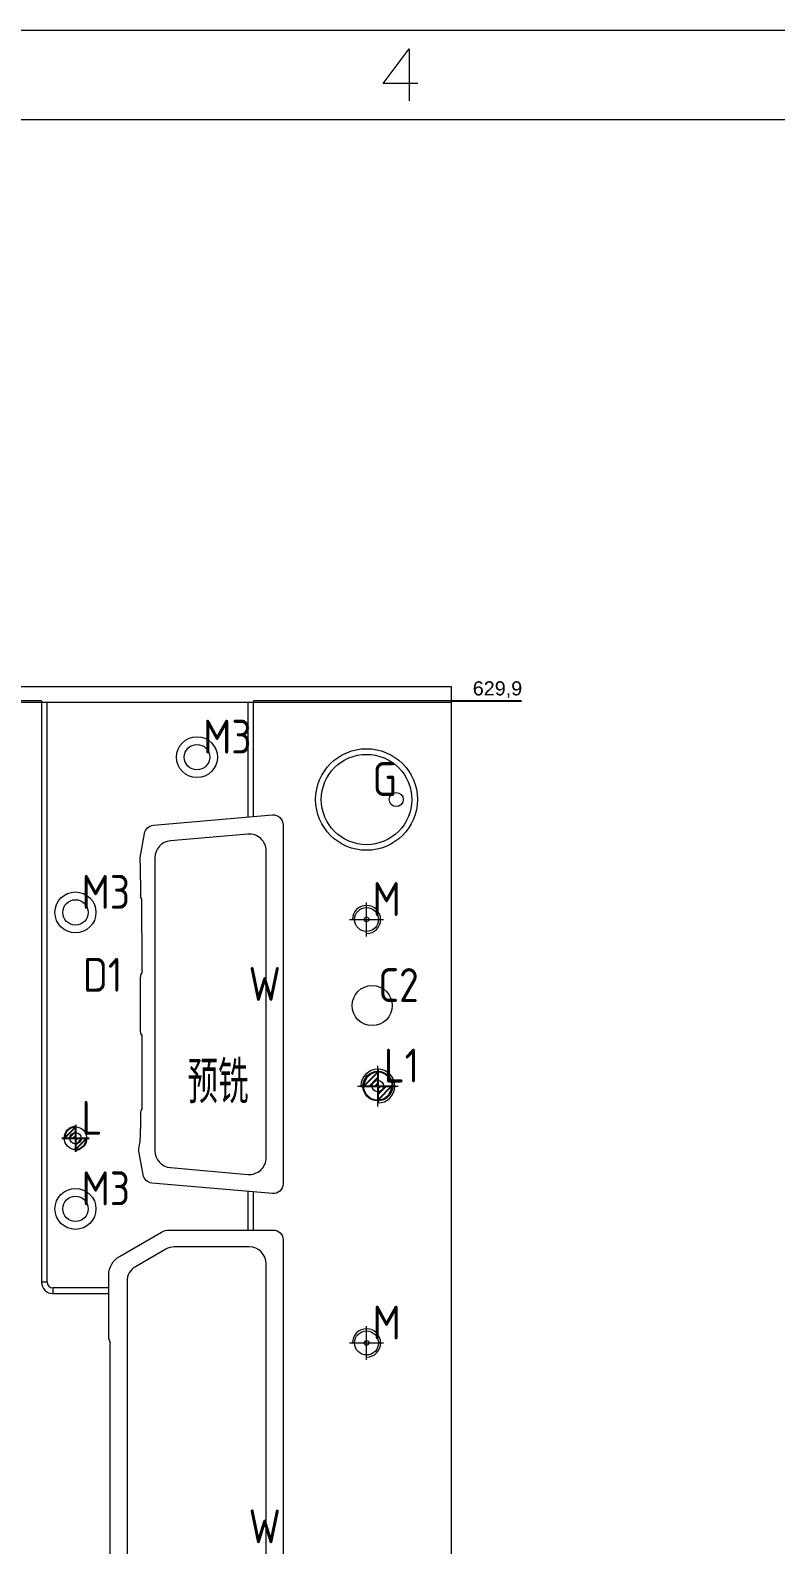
# Model space of a CAD drawing. Header units: millimetres. Extents: x 494 to 18201, y 224 to 11417.
# Drawn here: x 5768 to 6032, y 2869 to 3405 of the extents above; entities that cross this region are included whole.
import ezdxf
from ezdxf.enums import TextEntityAlignment as Align
from ezdxf.lldxf.tags import DXFTag

# ---------------------------------------------------------------- set-up
doc = ezdxf.new("R2010")
doc.units = ezdxf.units.MM
for name, color, linetype in [('DIM', 7, 'Continuous'), ('PS', 7, 'Continuous'), ('PS_W', 1, 'Continuous')]:
    doc.layers.add(name, color=color, linetype=linetype)
doc.layers.add('dim_temp', color=161, linetype='Continuous', lineweight=9)
doc.styles.add('gbenor', font='gbenor.shx', dxfattribs={"bigfont": 'gbcbig.shx'})
doc.styles.add('gbenor_', font='gbenor.shx', dxfattribs={"bigfont": 'gbcbig'})
doc.styles.get("Standard").update_dxf_attribs({"font": 'arial.ttf'})
doc.styles.add('TXT', font='txt.shx', dxfattribs={"width": 0.8, "bigfont": 'ctxt.shx'})
tags = doc.linetypes.add('CENTER', pattern='A,22,[0,arial.ttf,S=0,R=0,X=0,Y=0],-8.5,8.5,-8.5', length=47.4).pattern_tags.tags
tags[16:17] = [DXFTag(74, 4), DXFTag(75, 0), DXFTag(340, '0'), DXFTag(46, 0.0), DXFTag(50, 0.0), DXFTag(44, 0.0), DXFTag(45, 0.0)]
tags[14:15] = [DXFTag(74, 4), DXFTag(75, 0), DXFTag(340, '0'), DXFTag(46, 0.0), DXFTag(50, 0.0), DXFTag(44, 0.0), DXFTag(45, 0.0)]
tags[12:13] = [DXFTag(74, 4), DXFTag(75, 0), DXFTag(340, '0'), DXFTag(46, 0.0), DXFTag(50, 0.0), DXFTag(44, 0.0), DXFTag(45, 0.0)]
tags = doc.linetypes.add('DASHED', pattern='A,12.86,[0,arial.ttf,S=0,R=0,X=0,Y=0],-12.86', length=25.72).pattern_tags.tags
tags[12:13] = [DXFTag(74, 4), DXFTag(75, 0), DXFTag(340, '0'), DXFTag(46, 0.0), DXFTag(50, 0.0), DXFTag(44, 0.0), DXFTag(45, 0.0)]
doc.dimstyles.new('通用', dxfattribs={"dimtxt": 5, "dimasz": 0.5, "dimexe": 1.5, "dimexo": 0, "dimgap": 1, "dimtad": 1, "dimtxsty": 'Standard', "dimblk": 'OPEN30', "dimcen": 1.5, "dimclrd": 252, "dimclre": 252, "dimclrt": 4, "dimadec": 1, "dimazin": 3, "dimtfac": 1, "dimtmove": 0, "dimatfit": 3, "dimldrblk": 'OPEN30', "dimarcsym": 0})

# ---------------------------------------------------------------- blocks, each defined once
blk = doc.blocks.new('pg_hx_L0')
at = {"color": 230}
for p, q in [((0, 0.6), (0, -0.6)), ((-0.6, 0), (0.6, 0)), ((-0.5, -0.003), (0, 0.497)), ((-0.3, 0), (0, 0.3)), ((-0.1, 0), (0, 0.1)), ((0.5, 0.003), (0, -0.497)), ((0.1, 0), (0, -0.1)), ((0.3, 0), (0, -0.3))]:
    blk.add_line(p, q, dxfattribs=at)
for start, end in [(90, 180), (270, 0)]:
    blk.add_arc((0, 0), 0.5, start, end, dxfattribs=at)
blk = doc.blocks.new('pg_hx_LLL0')
blk.add_blockref('pg_hx_L0', (0, 0))
blk = doc.blocks.new('*D34')
at = {"layer": 'Defpoints', "color": 0, "transparency": 16777216}
for p in [(5237.43, 3172.78), (5237.43, 3172.78), (5917.43, 2537.78)]:
    blk.add_point(p, dxfattribs=at)
at = {"layer": 'dim_temp', "color": 252, "lineweight": -2, "transparency": 16777216}
blk.add_line((5237.43, 3172.78), (5237.43, 3158.36), dxfattribs=at)
at = {"layer": 'dim_temp', "color": 4, "lineweight": 18, "transparency": 16777216, "insert": (5233.87, 3165.07), "char_height": 5, "attachment_point": 5, "rotation": 90}
blk.add_mtext('-680', dxfattribs=at)
blk = doc.blocks.new('_Open30')
at = {"color": 0, "linetype": 'ByBlock', "lineweight": -2}
for p, q in [((-1, 0.3), (0, 0)), ((0, 0), (-1, -0.3)), ((0, 0), (-1, 0))]:
    blk.add_line(p, q, dxfattribs=at)
blk = doc.blocks.new('*D35')
at = {"layer": 'Defpoints', "color": 0, "transparency": 16777216}
for p in [(5223.82, 3172.78), (5237.43, 3172.78), (5917.43, 2537.78)]:
    blk.add_point(p, dxfattribs=at)
at = {"layer": 'dim_temp', "color": 252, "lineweight": -2, "transparency": 16777216}
blk.add_line((5237.43, 3172.78), (5211.71, 3172.78), dxfattribs=at)
at = {"layer": 'dim_temp', "color": 4, "lineweight": 18, "transparency": 16777216, "insert": (5217.27, 3176.34), "char_height": 5, "attachment_point": 5}
blk.add_mtext('635', dxfattribs=at)
blk = doc.blocks.new('*D36')
at = {"layer": 'Defpoints', "color": 0, "transparency": 16777216}
for p in [(5917.43, 3167.68), (5924.31, 3167.68), (5917.43, 2537.78)]:
    blk.add_point(p, dxfattribs=at)
at = {"layer": 'dim_temp', "color": 252, "lineweight": -2, "transparency": 16777216}
blk.add_line((5917.43, 3167.68), (5942.22, 3167.68), dxfattribs=at)
at = {"layer": 'dim_temp', "color": 4, "lineweight": 18, "transparency": 16777216, "insert": (5933.77, 3171.69), "char_height": 5, "attachment_point": 5}
blk.add_mtext('629,9', dxfattribs=at)
blk = doc.blocks.new('U9')
at = {"color": 254, "lineweight": 18}
for p, q in [((-1705.29, 0), (0, 0)), ((-1680.34, -24.96), (-24.96, -24.96))]:
    blk.add_line(p, q, dxfattribs=at)
at = {"color": 92, "lineweight": 18}
blk.add_lwpolyline([(-954.23, -14.91), (-963.93, -14.91), (-956.66, -5.21), (-956.66, -19.76)], dxfattribs=at)
at = {"lineweight": 18, "style": 'gbenor_'}
blk.add_attdef('文档路径', (-272.46, -941.27), '', height=11.97, dxfattribs=at)
at = {"lineweight": 20, "style": 'TXT'}
for tag, height, p in [('18-**-**', 11.02, (-447.23, -1029.37)), ('客户名称', 10.87, (-531.85, -1111.72, 0)), ('料厚:', 10.87, (-531.73, -1139.24, 0))]:
    blk.add_attdef(tag, text='', height=height, dxfattribs=at).set_placement(p, align=Align.MIDDLE)
for tag, p, height, width in [('3', (-199.16, -1062.58), 10.67, 0.7), ('4', (-199.16, -1089.19), 10.67, 0.7), ('核准日期', (-329.67, -1118.33, 0), 10.87, 0.68), ('设计日期', (-329.67, -1145.11, 0), 10.87, 0.68), ('1', (-187.58, -1144.16), 9.85, 0.7), ('绘图日期', (-329.78, -1170.73, 0), 10.87, 0.68), ('2', (-198.99, -1168.84), 9.85, 0.7)]:
    blk.add_attdef(tag, p, '', height=height, dxfattribs=dict(at, width=width))
for tag, p, height in [('88888', (-457.83, -1062.2), 10.02), ('材质:', (-565.48, -1088.8, 0), 10.87), ('核准', (-445.4, -1116.08, 0), 10.87), ('设计', (-445.79, -1142.51, 0), 10.87), ('绘图', (-446.15, -1168.95, 0), 10.87)]:
    blk.add_attdef(tag, p, '', height=height, dxfattribs=at)

msp = doc.modelspace()

# ---------------------------------------------------------------- linework, layer by layer
at = {"layer": 'DIM', "color": 252, "linetype": 'DASHED', "lineweight": 18}
msp.add_lwpolyline([(5917.42544, 3172.78225), (5917.42544, 2537.78225), (5237.42542, 2537.78225), (5237.42542, 3172.78225)], close=True, dxfattribs=at)
at = {"layer": 'PS', "color": 31, "linetype": 'Continuous', "lineweight": 13}
msp.add_line((5917.42544, 3167.18225), (5252.42542, 3167.18225), dxfattribs=at)
at = {"layer": 'PS', "color": 2, "linetype": 'Continuous', "lineweight": 13}
msp.add_line((5772.42544, 3167.68225), (5772.42544, 3167.18225), dxfattribs=at)
at = {"layer": 'PS', "color": 2, "linetype": 'DASHED', "lineweight": 13, "ltscale": 0.87594}
msp.add_line((5772.42544, 3167.18225), (5772.42544, 2961.78225), dxfattribs=at)
at = {"layer": 'PS', "color": 155, "linetype": 'DASHED', "lineweight": 13, "ltscale": 0.87594}
for p, q in [((5774.42544, 2961.78225), (5774.42544, 3167.18225)), ((5845.42542, 3167.18225), (5845.42542, 3126.56048)), ((5845.42542, 2993.95722), (5845.42542, 2980.28225)), ((5774.42544, 2961.78225), (5772.42544, 2961.78225)), ((5796.22335, 2959.78225), (5776.42544, 2959.78225)), ((5776.42544, 2959.78225), (5776.42544, 2957.78225))]:
    msp.add_line(p, q, dxfattribs=at)
at = {"layer": 'PS', "color": 11, "linetype": 'Continuous', "lineweight": 13}
for p, q in [((5847.42542, 3167.68225), (5847.42542, 3167.18225)), ((5917.42544, 3167.68225), (5917.42544, 3167.18225)), ((5917.42544, 3167.18225), (5917.42544, 2537.78225))]:
    msp.add_line(p, q, dxfattribs=at)
at = {"layer": 'PS', "color": 11, "linetype": 'DASHED', "lineweight": 13, "ltscale": 0.87594}
for p, q in [((5847.42542, 3126.73546), (5847.42542, 3167.18225)), ((5847.42542, 2980.28225), (5847.42542, 2993.78225)), ((5776.42544, 2957.78225), (5796.22335, 2957.78225))]:
    msp.add_line(p, q, dxfattribs=at)
at = {"layer": 'PS', "color": 11, "linetype": 'Continuous', "lineweight": 18}
for p, q in [((5845.4025, 3120.53556), (5818.01316, 3118.1393)), ((5812.53609, 3112.16213), (5812.53609, 3008.35557)), ((5851.92544, 3005.95932), (5851.92544, 3114.55839)), ((5818.01316, 3002.37841), (5845.4025, 2999.98215)), ((5816.38082, 2973.4784), (5805.66521, 2967.29174)), ((5845.92544, 2974.28225), (5819.38082, 2974.28225)), ((5851.92544, 2767.96514), (5851.92544, 2968.28225)), ((5802.66521, 2962.09559), (5802.66521, 2767.96514))]:
    msp.add_line(p, q, dxfattribs=at)
at = {"layer": 'PS', "color": 42, "linetype": 'Continuous', "lineweight": 13}
for centre, radius in [((5827.42544, 3147.78225), 7.25), ((5827.42544, 3147.78225), 4.5035), ((5784.42544, 3092.78225), 7.25), ((5784.42544, 3092.78225), 4.5035), ((5887.42542, 3090.28225), 4.253), ((5889.42542, 3059.78225), 7.1), ((5784.42544, 2987.78225), 7.25), ((5784.42544, 2987.78225), 4.5035), ((5887.42542, 2940.28225), 4.253)]:
    msp.add_circle(centre, radius, dxfattribs=at)
at = {"layer": 'PS', "color": 2, "linetype": 'Continuous', "lineweight": 13}
msp.add_circle((5887.42546, 3132.78225), 18, dxfattribs=at)
at = {"layer": 'PS', "color": 42, "linetype": 'Continuous', "lineweight": 18}
for centre, radius in [((5897.92567, 3132.78225), 2.5), ((5891.42542, 3031.28225), 2), ((5784.42542, 3012.78225), 2)]:
    msp.add_circle(centre, radius, dxfattribs=at)
at = {"layer": 'PS', "color": 5, "linetype": 'Continuous', "lineweight": 13}
for centre in [(5887.42542, 3090.28225), (5887.42542, 2940.28225)]:
    msp.add_circle(centre, 0.833, dxfattribs=at)
at = {"layer": 'PS', "color": 30, "linetype": 'DASHED', "lineweight": 13, "ltscale": 0.87594}
msp.add_circle((5891.42542, 3031.28225), 5.2525, dxfattribs=at)
at = {"layer": 'PS', "color": 11, "linetype": 'Continuous', "lineweight": 18}
for centre, start, end in [((5818.53609, 3112.16213), 94.999999, 180), ((5845.92544, 3114.55839), 0, 94.999999), ((5818.53609, 3008.35557), 180, 264.9999993), ((5845.92544, 3005.95932), 264.9999993, 0), ((5819.38082, 2968.28225), 90, 120), ((5845.92544, 2968.28225), 0, 90), ((5808.66521, 2962.09559), 120, 180)]:
    msp.add_arc(centre, 6, start, end, dxfattribs=at)
at = {"layer": 'PS', "color": 42, "linetype": 'Continuous', "lineweight": 18}
for centre in [(5887.42542, 3090.28225), (5887.42542, 2940.28225)]:
    msp.add_arc(centre, 5, 270, 180, dxfattribs=at)
at = {"layer": 'PS', "color": 30, "linetype": 'DASHED', "lineweight": 18, "ltscale": 0.87594}
msp.add_arc((5891.42542, 3031.28225), 6, 270, 180, dxfattribs=at)
at = {"layer": 'PS', "color": 11, "linetype": 'DASHED', "lineweight": 13, "ltscale": 0.87594}
msp.add_arc((5776.42544, 2961.78225), 4, 180, 270, dxfattribs=at)
at = {"layer": 'PS', "color": 155, "linetype": 'DASHED', "lineweight": 13, "ltscale": 0.87594}
msp.add_arc((5776.42544, 2961.78225), 2, 180, 270, dxfattribs=at)
at = {"layer": 'PS_W', "color": 1, "linetype": 'CENTER', "lineweight": 18, "ltscale": 0.87594}
for p, q in [((5887.42542, 3084.28225), (5887.42542, 3096.28225)), ((5881.42542, 3090.28225), (5893.42542, 3090.28225)), ((5891.42542, 3024.08225), (5891.42542, 3038.48225)), ((5884.22542, 3031.28225), (5898.62542, 3031.28225)), ((5887.42542, 2934.28225), (5887.42542, 2946.28225)), ((5881.42542, 2940.28225), (5893.42542, 2940.28225))]:
    msp.add_line(p, q, dxfattribs=at)
at = {"layer": 'PS_W', "color": 1, "linetype": 'Continuous', "lineweight": 18}
for points in [[(5772.42544, 3167.68225), (5753.48809, 3167.68225)], [(5917.42544, 3167.68225), (5847.42542, 3167.68225)], [(5807.47084, 3104.78456), (5807.47086, 3104.86767), (5807.47087, 3104.95079), (5807.47088, 3105.0339), (5807.4709, 3105.11702), (5807.47091, 3105.20013), (5807.47093, 3105.28325), (5807.47094, 3105.36636), (5807.47096, 3105.44948), (5807.47097, 3105.53259), (5807.47099, 3105.61571), (5807.471, 3105.69882), (5807.47102, 3105.78194), (5807.47103, 3105.86505), (5807.47105, 3105.94817), (5807.47106, 3106.03128), (5807.47108, 3106.1144), (5807.47109, 3106.19751), (5807.47111, 3106.28063), (5807.47112, 3106.36374), (5807.47114, 3106.44686), (5807.47116, 3106.52997), (5807.47117, 3106.61309), (5807.47119, 3106.6962), (5807.4712, 3106.77932), (5807.47122, 3106.86243), (5807.47124, 3106.94555), (5807.47125, 3107.02866), (5807.47127, 3107.11178), (5807.47129, 3107.19489), (5807.4713, 3107.27801), (5807.47132, 3107.36112), (5807.47134, 3107.44424), (5807.47136, 3107.52735), (5807.47137, 3107.61047), (5807.47139, 3107.69358), (5807.47141, 3107.7767), (5807.47143, 3107.85981), (5807.47144, 3107.94293), (5807.47146, 3108.02604), (5807.47148, 3108.10916), (5807.4715, 3108.19227), (5807.47152, 3108.27539), (5807.47153, 3108.35851), (5807.47155, 3108.44162), (5807.47157, 3108.52474), (5807.47159, 3108.60785), (5807.47161, 3108.69097), (5807.47163, 3108.77408), (5807.47165, 3108.8572), (5807.47166, 3108.94031)], [(5807.4663, 3104.28448), (5807.47084, 3104.78456)], [(5807.4663, 3104.28448), (5807.46631, 3104.17548), (5807.46632, 3104.06647), (5807.46634, 3103.95746), (5807.46635, 3103.84845), (5807.46636, 3103.73944), (5807.46638, 3103.63044), (5807.46639, 3103.52143), (5807.4664, 3103.41242), (5807.46642, 3103.30341), (5807.46643, 3103.1944), (5807.46645, 3103.0854), (5807.46646, 3102.97639), (5807.46648, 3102.86738), (5807.46649, 3102.75837), (5807.4665, 3102.64936), (5807.46652, 3102.54036), (5807.46653, 3102.43135), (5807.46655, 3102.32234), (5807.46656, 3102.21333), (5807.46658, 3102.10432), (5807.46659, 3101.99532), (5807.46661, 3101.88631), (5807.46663, 3101.7773), (5807.46664, 3101.66829), (5807.46666, 3101.55928), (5807.46667, 3101.45028), (5807.46669, 3101.34127), (5807.46671, 3101.23226), (5807.46672, 3101.12325), (5807.46674, 3101.01425), (5807.46675, 3100.90524), (5807.46677, 3100.79623), (5807.46679, 3100.68722), (5807.4668, 3100.57821), (5807.46682, 3100.46921), (5807.46684, 3100.3602), (5807.46686, 3100.25119), (5807.46687, 3100.14218), (5807.46689, 3100.03317), (5807.46691, 3099.92417), (5807.46692, 3099.81516), (5807.46694, 3099.70615), (5807.46696, 3099.59714), (5807.46698, 3099.48813), (5807.467, 3099.37913), (5807.46701, 3099.27012), (5807.46703, 3099.16111), (5807.46705, 3099.0521), (5807.46707, 3098.94309), (5807.46709, 3098.83409)], [(5807.97443, 3071.33385), (5807.97426, 3071.85386), (5807.97408, 3072.37386), (5807.97391, 3072.89387), (5807.97374, 3073.41388), (5807.97357, 3073.93388), (5807.9734, 3074.45389), (5807.97323, 3074.97389), (5807.97307, 3075.4939), (5807.9729, 3076.01391), (5807.97273, 3076.53391), (5807.97257, 3077.05392), (5807.9724, 3077.57392), (5807.97224, 3078.09393), (5807.97208, 3078.61394), (5807.97192, 3079.13394), (5807.97176, 3079.65395), (5807.97161, 3080.17395), (5807.97145, 3080.69396), (5807.9713, 3081.21397), (5807.97114, 3081.73397), (5807.97099, 3082.25398), (5807.97084, 3082.77399), (5807.97069, 3083.29399), (5807.97055, 3083.814), (5807.9704, 3084.334), (5807.97026, 3084.85401), (5807.97012, 3085.37402), (5807.96998, 3085.89402), (5807.96984, 3086.41403), (5807.9697, 3086.93403), (5807.96956, 3087.45404), (5807.96943, 3087.97405), (5807.9693, 3088.49405), (5807.96917, 3089.01406), (5807.96904, 3089.53406), (5807.96891, 3090.05407), (5807.96879, 3090.57408), (5807.96866, 3091.09408), (5807.96854, 3091.61409), (5807.96843, 3092.1341), (5807.96831, 3092.6541), (5807.96819, 3093.17411), (5807.96808, 3093.69411), (5807.96797, 3094.21412), (5807.96786, 3094.73413), (5807.96776, 3095.25413), (5807.96765, 3095.77414), (5807.96755, 3096.29414), (5807.96745, 3096.81415), (5807.96735, 3097.33416)], [(5807.4805, 3050.68255), (5807.4804, 3051.06557), (5807.4803, 3051.44859), (5807.4802, 3051.83162), (5807.4801, 3052.21464), (5807.48, 3052.59766), (5807.4799, 3052.98068), (5807.47979, 3053.36371), (5807.47969, 3053.74673), (5807.47959, 3054.12975), (5807.47949, 3054.51277), (5807.47938, 3054.8958), (5807.47928, 3055.27882), (5807.47917, 3055.66184), (5807.47907, 3056.04487), (5807.47896, 3056.42789), (5807.47886, 3056.81091), (5807.47875, 3057.19393), (5807.47864, 3057.57696), (5807.47854, 3057.95998), (5807.47843, 3058.343), (5807.47832, 3058.72603), (5807.47821, 3059.10905), (5807.4781, 3059.49207), (5807.47799, 3059.87509), (5807.47788, 3060.25812), (5807.47777, 3060.64114), (5807.47766, 3061.02416), (5807.47755, 3061.40718), (5807.47743, 3061.79021), (5807.47732, 3062.17323), (5807.47721, 3062.55625), (5807.47709, 3062.93928), (5807.47698, 3063.3223), (5807.47686, 3063.70532), (5807.47675, 3064.08834), (5807.47663, 3064.47137), (5807.47651, 3064.85439), (5807.47639, 3065.23741), (5807.47627, 3065.62044), (5807.47615, 3066.00346), (5807.47603, 3066.38648), (5807.47591, 3066.7695), (5807.47579, 3067.15253), (5807.47567, 3067.53555), (5807.47555, 3067.91857), (5807.47542, 3068.30159), (5807.4753, 3068.68462), (5807.47518, 3069.06764), (5807.47505, 3069.45066), (5807.47492, 3069.83369)], [(5807.99132, 3023.18204), (5807.99103, 3023.70205), (5807.99074, 3024.22206), (5807.99046, 3024.74208), (5807.99017, 3025.26209), (5807.9899, 3025.7821), (5807.98962, 3026.30212), (5807.98935, 3026.82213), (5807.98908, 3027.34214), (5807.98881, 3027.86215), (5807.98854, 3028.38217), (5807.98828, 3028.90218), (5807.98802, 3029.42219), (5807.98776, 3029.9422), (5807.9875, 3030.46222), (5807.98725, 3030.98223), (5807.987, 3031.50224), (5807.98676, 3032.02225), (5807.98652, 3032.54227), (5807.98628, 3033.06228), (5807.98605, 3033.58229), (5807.98583, 3034.1023), (5807.98561, 3034.62232), (5807.98539, 3035.14233), (5807.98518, 3035.66234), (5807.98498, 3036.18236), (5807.98478, 3036.70237), (5807.98458, 3037.22238), (5807.98439, 3037.74239), (5807.9842, 3038.26241), (5807.98401, 3038.78242), (5807.98383, 3039.30243), (5807.98365, 3039.82244), (5807.98348, 3040.34246), (5807.9833, 3040.86247), (5807.98314, 3041.38248), (5807.98297, 3041.90249), (5807.98281, 3042.42251), (5807.98265, 3042.94252), (5807.98249, 3043.46253), (5807.98234, 3043.98255), (5807.98218, 3044.50256), (5807.98203, 3045.02257), (5807.98188, 3045.54258), (5807.98174, 3046.0626), (5807.98159, 3046.58261), (5807.98145, 3047.10262), (5807.98131, 3047.62263), (5807.98117, 3048.14265), (5807.98103, 3048.66266), (5807.98089, 3049.18267)], [(5807.49218, 3021.68171), (5807.49225, 3021.57351), (5807.49231, 3021.4653), (5807.49238, 3021.35709), (5807.49244, 3021.24889), (5807.49251, 3021.14068), (5807.49257, 3021.03247), (5807.49264, 3020.92427), (5807.49271, 3020.81606), (5807.49278, 3020.70785), (5807.49284, 3020.59965), (5807.49291, 3020.49144), (5807.49298, 3020.38324), (5807.49305, 3020.27503), (5807.49312, 3020.16682), (5807.49319, 3020.05862), (5807.49325, 3019.95041), (5807.49332, 3019.8422), (5807.49339, 3019.734), (5807.49346, 3019.62579), (5807.49353, 3019.51758), (5807.4936, 3019.40938), (5807.49368, 3019.30117), (5807.49375, 3019.19297), (5807.49382, 3019.08476), (5807.49389, 3018.97655), (5807.49396, 3018.86835), (5807.49403, 3018.76014), (5807.4941, 3018.65193), (5807.49417, 3018.54373), (5807.49424, 3018.43552), (5807.49431, 3018.32731), (5807.49438, 3018.21911), (5807.49446, 3018.1109), (5807.49453, 3018.0027), (5807.4946, 3017.89449), (5807.49467, 3017.78628), (5807.49475, 3017.67808), (5807.49482, 3017.56987), (5807.4949, 3017.46166), (5807.49497, 3017.35346), (5807.49505, 3017.24525), (5807.49513, 3017.13704), (5807.49521, 3017.02884), (5807.4953, 3016.92063), (5807.49538, 3016.81243), (5807.49547, 3016.70422), (5807.49556, 3016.59601), (5807.49565, 3016.48781), (5807.49575, 3016.3796), (5807.49585, 3016.27139)], [(5807.28808, 3011.55398), (5807.2948, 3011.63807), (5807.30145, 3011.72218), (5807.30802, 3011.80629), (5807.31451, 3011.8904), (5807.32091, 3011.97452), (5807.32723, 3012.05865), (5807.33347, 3012.14278), (5807.33962, 3012.22692), (5807.34567, 3012.31107), (5807.35164, 3012.39522), (5807.35751, 3012.47938), (5807.36328, 3012.56355), (5807.36895, 3012.64772), (5807.37453, 3012.7319), (5807.38, 3012.81608), (5807.38537, 3012.90027), (5807.39063, 3012.98447), (5807.39578, 3013.06868), (5807.40082, 3013.15289), (5807.40575, 3013.23711), (5807.41057, 3013.32133), (5807.41527, 3013.40556), (5807.41985, 3013.4898), (5807.42431, 3013.57405), (5807.42864, 3013.6583), (5807.43286, 3013.74256), (5807.43694, 3013.82683), (5807.4409, 3013.91109), (5807.44473, 3013.99536), (5807.44843, 3014.07964), (5807.452, 3014.16392), (5807.45544, 3014.2482), (5807.45874, 3014.33249), (5807.46191, 3014.41678), (5807.46495, 3014.50108), (5807.46785, 3014.58538), (5807.47061, 3014.66968), (5807.47324, 3014.75399), (5807.47573, 3014.83831), (5807.47807, 3014.92262), (5807.48028, 3015.00695), (5807.48234, 3015.09127), (5807.48427, 3015.1756), (5807.48604, 3015.25994), (5807.48768, 3015.34428), (5807.48916, 3015.42862), (5807.4905, 3015.51297), (5807.49169, 3015.59732), (5807.49274, 3015.68168), (5807.49363, 3015.76604)], [(5807.49363, 3015.76604), (5807.49372, 3015.77615), (5807.49382, 3015.78626), (5807.49391, 3015.79636), (5807.494, 3015.80647), (5807.49409, 3015.81658), (5807.49418, 3015.82668), (5807.49426, 3015.83679), (5807.49434, 3015.8469), (5807.49442, 3015.857), (5807.4945, 3015.86711), (5807.49457, 3015.87722), (5807.49465, 3015.88732), (5807.49472, 3015.89743), (5807.49479, 3015.90754), (5807.49486, 3015.91764), (5807.49492, 3015.92775), (5807.49498, 3015.93786), (5807.49504, 3015.94797), (5807.4951, 3015.95807), (5807.49516, 3015.96818), (5807.49521, 3015.97829), (5807.49526, 3015.98839), (5807.49531, 3015.9985), (5807.49536, 3016.00861), (5807.49541, 3016.01871), (5807.49545, 3016.02882), (5807.49549, 3016.03893), (5807.49553, 3016.04904), (5807.49557, 3016.05914), (5807.4956, 3016.06925), (5807.49563, 3016.07936), (5807.49566, 3016.08946), (5807.49569, 3016.09957), (5807.49572, 3016.10968), (5807.49574, 3016.11979), (5807.49576, 3016.12989), (5807.49578, 3016.14), (5807.4958, 3016.15011), (5807.49582, 3016.16021), (5807.49583, 3016.17032), (5807.49584, 3016.18043), (5807.49585, 3016.19054), (5807.49586, 3016.20064), (5807.49586, 3016.21075), (5807.49587, 3016.22086), (5807.49587, 3016.23096), (5807.49586, 3016.24107), (5807.49586, 3016.25118), (5807.49585, 3016.26129), (5807.49585, 3016.27139)], [(5796.22335, 2941.82512), (5796.22366, 2941.79552), (5796.22456, 2941.76605), (5796.22606, 2941.73669), (5796.22814, 2941.70744), (5796.23079, 2941.67831), (5796.23401, 2941.64929), (5796.23778, 2941.62037), (5796.24208, 2941.59156), (5796.24692, 2941.56286), (5796.25229, 2941.53426), (5796.25816, 2941.50576), (5796.26454, 2941.47735), (5796.2714, 2941.44905), (5796.27877, 2941.42082), (5796.28662, 2941.39267), (5796.29493, 2941.36461), (5796.30368, 2941.33664), (5796.31286, 2941.30877), (5796.32244, 2941.281), (5796.33241, 2941.25334), (5796.34274, 2941.22578), (5796.35343, 2941.19834), (5796.36444, 2941.17101), (5796.37577, 2941.14382), (5796.38739, 2941.11675), (5796.39928, 2941.0898), (5796.41143, 2941.06297), (5796.4238, 2941.03625), (5796.43636, 2941.00961), (5796.44908, 2940.98305), (5796.46194, 2940.95654), (5796.47489, 2940.93008), (5796.48792, 2940.90366), (5796.50098, 2940.87725), (5796.51406, 2940.85085), (5796.52712, 2940.82444), (5796.54012, 2940.798), (5796.55305, 2940.77154), (5796.56582, 2940.745), (5796.57837, 2940.71837), (5796.59062, 2940.6916), (5796.60249, 2940.66467), (5796.6139, 2940.63754), (5796.62477, 2940.61018), (5796.63499, 2940.58249), (5796.64429, 2940.55444), (5796.65241, 2940.52605), (5796.65903, 2940.49735), (5796.66354, 2940.46829), (5796.66521, 2940.43871)], [(5796.66521, 2774.39961), (5796.66521, 2940.43871)]]:
    msp.add_lwpolyline(points, dxfattribs=at)
for points in [[(5807.47166, 3108.94031, 0.045734371), (5807.38025, 3109.9402, -0.089516065), (5807.37096, 3112.24909), (5808.87137, 3120.75838, -0.339454259), (5812.01316, 3123.63729), (5854.12039, 3127.32119, -0.440010531), (5857.92544, 3123.83451), (5857.92544, 2996.6832, -0.440010531), (5854.12039, 2993.19651), (5811.49147, 2996.92606, -0.339454259), (5808.34969, 2999.80497), (5806.96607, 3007.65186, -0.111884985), (5807.10481, 3010.52155, 0.047770747), (5807.28808, 3011.55398)], [(5807.96736, 3097.33416, -0.16227939), (5807.46709, 3098.83408)], [(5807.47492, 3069.83369, -0.162277586), (5807.97443, 3071.33385)], [(5807.98089, 3049.18267, -0.162278181), (5807.4805, 3050.68255)], [(5807.49218, 3021.68171, -0.162281674), (5807.99132, 3023.18204)], [(5796.22335, 2941.82512), (5796.22335, 2964.38663, -0.267948814), (5800.01834, 2970.95973), (5814.88915, 2979.54539, -0.131652498), (5817.63915, 2980.28225), (5854.42544, 2980.28225, -0.414213562), (5857.92544, 2976.78225), (5857.92544, 2759.46514, -0.414213578), (5854.42544, 2755.96514), (5802.35829, 2755.96514)]]:
    msp.add_lwpolyline(points, format="xyb", dxfattribs=at)
for centre, radius in [((5887.42546, 3132.78225), 16.00025), ((5891.42542, 3031.28225), 5.0001), ((5784.42544, 3012.78225), 4.0001)]:
    msp.add_circle(centre, radius, dxfattribs=at)

# ---------------------------------------------------------------- block references
at = {"layer": 'DIM', "ltscale": 1.418068, "xscale": 1.264435379605522, "yscale": 1.26443537960024, "zscale": 1.264435379605522}
msp.add_blockref('U9', (7112.14071, 3405.25528), dxfattribs=at)
at = {"layer": 'PS', "lineweight": 18, "ltscale": 0.87594}
for p, xscale, yscale, zscale in [((5891.42542, 3031.28225), 10, 10, 10), ((5784.42544, 3012.78225), 8, 8, 8)]:
    msp.add_blockref('pg_hx_LLL0', p, dxfattribs=dict(at, xscale=xscale, yscale=yscale, zscale=zscale))

# ---------------------------------------------------------------- texts
at = {"layer": 'DIM', "color": 4, "lineweight": 18, "style": 'gbenor'}
for s, p in [('M3', (5829.59542, 3149.05972)), ('G', (5889.53142, 3134.02772)), ('M3', (5786.59542, 3094.05972)), ('M', (5889.55042, 3091.53722)), ('D1', (5787.10042, 3064.68722)), ('W', (5845.69442, 3061.46372)), ('C2', (5891.59242, 3061.05822)), ('L1', (5893.55547, 3032.53974)), ('L', (5786.53043, 3014.02722)), ('M3', (5786.59542, 2989.05972)), ('M', (5889.55042, 2941.53722)), ('W', (5845.69442, 2869.32872))]:
    msp.add_text(s, height=12, dxfattribs=at).set_placement(p)
at = {"layer": 'PS', "color": 11, "linetype": 'Continuous', "lineweight": 18, "style": 'gbenor'}
msp.add_text('预铣', height=15, dxfattribs=at).set_placement((5824.06249, 3025.15987))

# ---------------------------------------------------------------- dimensions: what is measured, and where the dimension line sits
at = {"layer": 'dim_temp', "color": 4, "lineweight": 18}
for feature_location, offset, picture, middle in [((5237.42542, 3172.78225), (-13.60231, 0), '*D35', (5217.26718, 3176.33682)), ((5917.42544, 3167.68225), (6.88932, 0), '*D36', (5933.76973, 3171.68703))]:
    dim = msp.add_ordinate_dim(feature_location=feature_location, offset=offset, dtype=0, origin=(5917.42544, 2537.78225), dimstyle='通用', dxfattribs=at)
    dim.commit()
    dim.dimension.update_dxf_attribs({"geometry": picture, "text_midpoint": middle})
dim = msp.add_ordinate_dim(feature_location=(5237.42542, 3172.78225), offset=(0, 0), dtype=1, origin=(5917.42544, 2537.78225), text='-<>', dimstyle='通用', dxfattribs=at)
dim.commit()
dim.dimension.update_dxf_attribs({"geometry": '*D34', "text_midpoint": (5233.87256, 3165.07011)})

doc.saveas('drawing.dxf')
